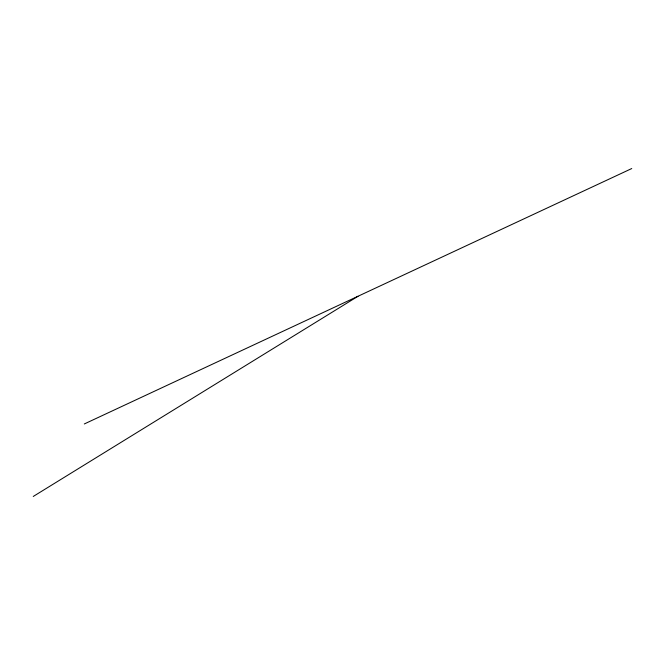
<?xml version="1.0" encoding="UTF-8"?>
<svg xmlns="http://www.w3.org/2000/svg" width="665" height="665" viewBox="0 0 665 665"><rect width="100%" height="100%" fill="white"/><g stroke="black" fill="none" stroke-linecap="round" stroke-linejoin="round"><path stroke-width="1" d="M33.25 496.456L358.028 296.257M84.305 423.962L631.75 168.544"/></g></svg>
